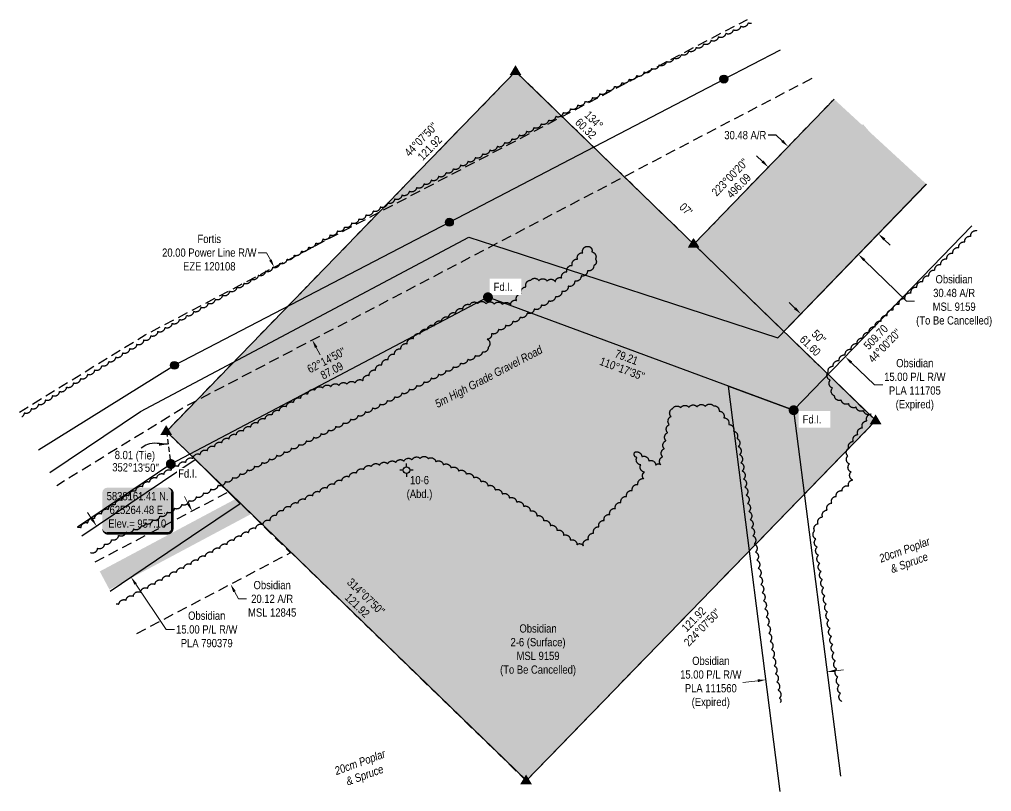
# Model space of a CAD drawing. Extents: x 624140 to 630060, y 5837784 to 5842470.
# Drawn here: x 627972 to 629152, y 5837918 to 5838856 of the extents above; entities that cross this region are included whole.
import ezdxf
from ezdxf.enums import TextEntityAlignment as Align

# ---------------------------------------------------------------- set-up
doc = ezdxf.new("R2010")
doc.units = 0
doc.header["$LTSCALE"] = 5
doc.header["$PDSIZE"] = 0.5
for name, pattern in [('0', [1, 1, 0]), ('foc-ACCESSROAD', [3.75, 2.5, -1.25]), ('foc-FLOWLINE', [3.75, 2.5, -1.25]), ('foc-TIELINE', [1.875, 1.25, -0.625])]:
    doc.linetypes.add(name, pattern=pattern)
doc.layers.get('Defpoints').update_dxf_attribs({"color": 9})
for name, color, linetype in [('AS-POWER', 104, 'foc-POWER'), ('AS-POWER-EXISTING-PP', 72, 'Continuous'), ('AS-ROADS', 254, 'Continuous'), ('C-AR', 13, 'foc-ACCESSROAD'), ('C-RW', 13, 'Continuous'), ('C-WS', 13, 'foc-ACCESSROAD'), ('DETAIL-T', 7, 'Continuous'), ('F-EZE', 190, 'foc-FLOWLINE'), ('F-WS-S', 190, 'Continuous'), ('L-BD', 7, 'Continuous'), ('L-MON', 1, 'Continuous'), ('L-TIE', 7, 'foc-TIELINE'), ('L-TIE-T', 7, 'Continuous'), ('P-PROPOSED', 10, 'Continuous'), ('P-PROPOSED-H', 21, 'Continuous'), ('P-TXT', 4, 'Continuous'), ('T-BUSH', 110, '0'), ('T-BUSH-T', 110, 'Continuous')]:
    doc.layers.add(name, color=color, linetype=linetype)
for name, color, linetype, lineweight in [('C-AR-T', 13, 'Continuous', 9), ('C-RW-T', 13, 'Continuous', 9), ('F-EZE-T', 190, 'Continuous', 9), ('F-WS-T', 190, 'Continuous', 9), ('T-TEXT', 48, 'Continuous', 18)]:
    doc.layers.add(name, color=color, linetype=linetype, lineweight=lineweight)
doc.styles.add('80', font='ARIALN.TTF', dxfattribs={"height": 10})
doc.styles.add('80CG', font='ARIALN.TTF', dxfattribs={"height": 10})
doc.styles.add('80L', font='ARIALN.TTF', dxfattribs={"height": 10})
doc.styles.add('80LS', font='ARIALNI.TTF', dxfattribs={"height": 10})
doc.styles.add('foc-LtypeFont', font='ARIALN.TTF', dxfattribs={"height": 7.35})
doc.linetypes.add('foc-POWER', pattern='A,6,-1,["P",foc-LtypeFont,S=0.2,R=0,X=-0.625,Y=-0.75],-1.24,4', length=12.24)
doc.dimstyles.new('Compass 5 000', dxfattribs={"dimscale": 5, "dimtxt": 9, "dimasz": 2, "dimexe": 0.2, "dimexo": 0.0625, "dimgap": 0.5, "dimtad": 0, "dimtih": 1, "dimtoh": 1, "dimzin": 0, "dimdsep": 46, "dimtxsty": '80CG', "dimcen": 0.1, "dimse1": 1, "dimse2": 1, "dimclrd": 256, "dimclrt": 256, "dimaunit": 1, "dimadec": 4, "dimazin": 0, "dimtfac": 0.06, "dimtofl": 0, "dimtmove": 0, "dimatfit": 1, "dimfxl": 0.2, "dimtolj": 1, "dimtzin": 0, "dimlwd": -1, "dimarcsym": 0})

# ---------------------------------------------------------------- blocks, each defined once
blk = doc.blocks.new('POWERPOLE')
h = blk.add_hatch(color=255)
edge = h.paths.add_edge_path()
edge.add_arc((0, 0), 0.96, 0, 360)
at = {"linetype": 'Continuous'}
for p, q in [((0.68, -0.68), (-0.68, 0.68)), ((-0.68, -0.68), (0.68, 0.68))]:
    blk.add_line(p, q, dxfattribs=at)
blk.add_circle((0, 0), 0.96, dxfattribs=at)
blk = doc.blocks.new('STRIA')
blk.add_hatch(color=255).paths.add_polyline_path([(-0.04, 1.52), (-1.47, -0.87), (1.39, -0.87)])
blk = doc.blocks.new('STRIAA')
blk.add_blockref('STRIA', (0, 0))
blk = doc.blocks.new('STRIB')
at = {"color": 1}
blk.add_solid([(-1.12, -0.67), (-0.04, 1.13), (1.04, -0.67)], dxfattribs=at)
blk = doc.blocks.new('STRIBB')
blk.add_blockref('STRIB', (0, 0))
blk = doc.blocks.new('STRICC')
for name in ['STRIAA', 'STRIBB']:
    blk.add_blockref(name, (0, 0))
blk = doc.blocks.new('fdspike')
blk.add_blockref('STRICC', (0, 0))
blk = doc.blocks.new('TRIA')
blk.add_hatch(color=255).paths.add_polyline_path([(-0.04, 1.52), (-1.47, -0.87), (1.39, -0.87)])
blk = doc.blocks.new('TRIAA')
blk.add_blockref('TRIA', (0, 0))
blk = doc.blocks.new('TRIB')
at = {"color": 1}
blk.add_lwpolyline([(-1.12, -0.67), (-0.04, 1.13), (1.04, -0.67)], close=True, dxfattribs=at)
blk = doc.blocks.new('TRIBB')
blk.add_blockref('TRIB', (0, 0))
blk = doc.blocks.new('TRICC')
for name in ['TRIAA', 'TRIBB']:
    blk.add_blockref(name, (0, 0))
blk = doc.blocks.new('plspike')
blk.add_blockref('TRICC', (0, 0))
blk = doc.blocks.new('fdia')
at = {"color": 255, "const_width": 1}
blk.add_lwpolyline([(-0.5, 0, 1), (0.5, 0, 1)], format="xyb", close=True, dxfattribs=at)
blk = doc.blocks.new('Fdiaa')
blk.add_blockref('fdia', (0, 0))
blk = doc.blocks.new('fdib')
at = {"color": 1, "const_width": 1.6}
blk.add_lwpolyline([(-0.4, 0, 1), (0.4, 0, 1)], format="xyb", close=True, dxfattribs=at)
at = {"color": 1}
blk.add_circle((0, 0), 0.8, dxfattribs=at)
blk = doc.blocks.new('Fdibb')
blk.add_blockref('fdib', (0, 0))
blk = doc.blocks.new('fdicc')
for name in ['Fdibb', 'Fdiaa']:
    blk.add_blockref(name, (0, 0))
blk = doc.blocks.new('FDI')
blk.add_blockref('fdicc', (0, 0))
blk = doc.blocks.new('*D702')
at = {"layer": 'Defpoints', "color": 0, "transparency": 16777216}
for p in [(628280.9, 5838555.1), (628227.7, 5838527.2), (628274.1, 5838438.7)]:
    blk.add_point(p, dxfattribs=at)
at = {"layer": 'F-EZE-T', "transparency": 16777216}
for p, q in [((628271.6, 5838572.8), (628261.6, 5838572.8)), ((628276.3, 5838563.9), (628271.6, 5838572.8)), ((628331.9, 5838457.7), (628336.6, 5838448.8))]:
    blk.add_line(p, q, dxfattribs=at)
for points in [[(628277.8, 5838564.7), (628274.8, 5838563.2), (628280.9, 5838555.1)], [(628333.4, 5838458.5), (628330.5, 5838456.9), (628327.3, 5838466.6)]]:
    blk.add_solid(points, dxfattribs=at)
at = {"layer": 'F-EZE-T', "transparency": 16777216, "insert": (628202.1, 5838572.8), "char_height": 10, "attachment_point": 5, "style": '80CG'}
blk.add_mtext('\\A1;Fortis\\P20.00 Power Line R/W\\PEZE 120108', dxfattribs=at)
blk = doc.blocks.new('*D703')
at = {"layer": 'C-AR-T', "transparency": 16777216}
for p, q in [((628874, 5838683.7), (628866.9, 5838690.6)), ((628997.7, 5838563.7), (629048.9, 5838514)), ((629048.9, 5838514), (629058.9, 5838514))]:
    blk.add_line(p, q, dxfattribs=at)
for points in [[(628875.2, 5838684.9), (628872.9, 5838682.5), (628881.2, 5838676.7)], [(628998.9, 5838564.9), (628996.6, 5838562.5), (628990.6, 5838570.6)]]:
    blk.add_solid(points, dxfattribs=at)
at = {"layer": 'Defpoints', "color": 0, "transparency": 16777216}
for p in [(628881.2, 5838676.7), (628849.9, 5838644.4), (628959.2, 5838538.3)]:
    blk.add_point(p, dxfattribs=at)
at = {"layer": 'C-AR-T', "transparency": 16777216, "insert": (629106.9, 5838514), "char_height": 10, "attachment_point": 5, "style": '80CG'}
blk.add_mtext('\\A1;Obsidian\\P30.48 A/R\\PMSL 9159\\P(To Be Cancelled)', dxfattribs=at)
blk = doc.blocks.new('*D704')
at = {"layer": 'Defpoints', "color": 0, "transparency": 16777216}
for p in [(628934.7, 5838732.2), (628905.2, 5838701.7), (629044.3, 5838626.3)]:
    blk.add_point(p, dxfattribs=at)
at = {"layer": 'P-TXT', "transparency": 16777216}
for p, q in [((628890.8, 5838715.6), (628880.8, 5838715.6)), ((628898, 5838708.6), (628890.8, 5838715.6)), ((629022, 5838588.9), (629029.2, 5838581.9))]:
    blk.add_line(p, q, dxfattribs=at)
for points in [[(628899.2, 5838709.8), (628896.9, 5838707.4), (628905.2, 5838701.7)], [(629023.2, 5838590.1), (629020.8, 5838587.7), (629014.8, 5838595.8)]]:
    blk.add_solid(points, dxfattribs=at)
at = {"layer": 'P-TXT', "transparency": 16777216, "insert": (628853.2, 5838715.6), "char_height": 10, "attachment_point": 5, "style": '80CG'}
blk.add_mtext('\\A1;30.48 A/R', dxfattribs=at)
blk = doc.blocks.new('*D705')
at = {"layer": 'C-RW-T', "transparency": 16777216}
for p, q in [((628913.5, 5838505.3), (628906.3, 5838512.3)), ((628981.9, 5838439.3), (629010.1, 5838412.1)), ((629010.1, 5838412.1), (629020.1, 5838412.1))]:
    blk.add_line(p, q, dxfattribs=at)
for points in [[(628914.7, 5838506.5), (628912.3, 5838504.1), (628920.7, 5838498.4)], [(628983, 5838440.5), (628980.7, 5838438.1), (628974.7, 5838446.3)]]:
    blk.add_solid(points, dxfattribs=at)
at = {"layer": 'Defpoints', "color": 0, "transparency": 16777216}
for p in [(628990.8, 5838571), (629044.8, 5838518.8), (628974.7, 5838446.3)]:
    blk.add_point(p, dxfattribs=at)
at = {"layer": 'C-RW-T', "transparency": 16777216, "insert": (629059.1, 5838412.1), "char_height": 10, "attachment_point": 5, "style": '80CG'}
blk.add_mtext('\\A1;Obsidian\\P15.00 P/L R/W\\PPLA 111705\\P(Expired)', dxfattribs=at)
blk = doc.blocks.new('*D706')
at = {"layer": 'C-RW-T', "transparency": 16777216}
for p, q in [((628962.6, 5838064.6), (628972.5, 5838065.9)), ((628868.4, 5838052.6), (628850.3, 5838050.3))]:
    blk.add_line(p, q, dxfattribs=at)
for points in [[(628962.4, 5838066.3), (628962.8, 5838063), (628952.7, 5838063.4)], [(628868.2, 5838054.2), (628868.6, 5838050.9), (628878.3, 5838053.8)]]:
    blk.add_solid(points, dxfattribs=at)
at = {"layer": 'Defpoints', "color": 0, "transparency": 16777216}
for p in [(628943.9, 5838131.7), (628869.5, 5838122.1), (628878.3, 5838053.8)]:
    blk.add_point(p, dxfattribs=at)
at = {"layer": 'C-RW-T', "transparency": 16777216, "insert": (628811.3, 5838050.3), "char_height": 10, "attachment_point": 5, "style": '80CG'}
blk.add_mtext('\\A1;Obsidian\\P15.00 P/L R/W\\PPLA 111560\\P(Expired)', dxfattribs=at)
blk = doc.blocks.new('*D707')
at = {"layer": 'C-AR-T', "transparency": 16777216}
for p, q in [((628176.5, 5838267.7), (628171.9, 5838276.5)), ((628232.7, 5838160.9), (628237.4, 5838152.1)), ((628237.4, 5838152.1), (628247.4, 5838152.1))]:
    blk.add_line(p, q, dxfattribs=at)
for points in [[(628178, 5838268.5), (628175.1, 5838266.9), (628181.2, 5838258.8)], [(628234.2, 5838161.7), (628231.2, 5838160.1), (628228.1, 5838169.8)]]:
    blk.add_solid(points, dxfattribs=at)
at = {"layer": 'Defpoints', "color": 0, "transparency": 16777216}
for p in [(628166.4, 5838251), (628228.1, 5838169.8), (628213.2, 5838162)]:
    blk.add_point(p, dxfattribs=at)
at = {"layer": 'C-AR-T', "transparency": 16777216, "insert": (628278.5, 5838152.1), "char_height": 10, "attachment_point": 5, "style": '80CG'}
blk.add_mtext('\\A1;Obsidian\\P20.12 A/R\\PMSL 12845', dxfattribs=at)
blk = doc.blocks.new('*D708')
at = {"layer": 'C-RW-T', "transparency": 16777216}
for p, q in [((628059.6, 5838248.9), (628054, 5838257.2)), ((628112.7, 5838170.1), (628149.9, 5838114.9)), ((628149.9, 5838114.9), (628159.9, 5838114.9))]:
    blk.add_line(p, q, dxfattribs=at)
for points in [[(628061, 5838249.9), (628058.2, 5838248), (628065.2, 5838240.6)], [(628114.1, 5838171), (628111.3, 5838169.2), (628107.1, 5838178.4)]]:
    blk.add_solid(points, dxfattribs=at)
at = {"layer": 'Defpoints', "color": 0, "transparency": 16777216}
for p in [(628084.7, 5838253.8), (628126.7, 5838191.6), (628107.1, 5838178.4)]:
    blk.add_point(p, dxfattribs=at)
at = {"layer": 'C-RW-T', "transparency": 16777216, "insert": (628199, 5838114.9), "char_height": 10, "attachment_point": 5, "style": '80CG'}
blk.add_mtext('\\A1;Obsidian\\P15.00 P/L R/W\\PPLA 790379', dxfattribs=at)
blk = doc.blocks.new('*U721')
h = blk.add_hatch(color=254)
edge = h.paths.add_edge_path()
edge.add_line((-36.5, -28.5), (36.5, -28.5))
edge.add_arc((36.5, -22.5), 6, 270, 360)
edge.add_line((42.5, -22.5), (42.5, 21))
edge.add_arc((36.5, 21), 6, 0, 90)
edge.add_line((36.5, 27), (-36.5, 27))
edge.add_arc((-36.5, 21), 6, 90, 180)
edge.add_line((-42.5, 21), (-42.5, -22.5))
edge.add_arc((-36.5, -22.5), 6, 180, 270)
at = {"color": 1, "flags": 128}
blk.add_lwpolyline([(-36.5, -28.5, 3, 3, 0), (36.5, -28.5, 3, 3, 0.414214), (42.5, -22.5, 3, 3, 0), (42.5, 21, 3, 0, 0.414214), (36.5, 27, 0, 0, 0), (-36.5, 27, 0, 0, 0.414214), (-42.5, 21, 0, 0, 0), (-42.5, -22.5, 0, 3, 0.414214)], format="xyseb", close=True, dxfattribs=at)
blk.add_lwpolyline([(-30.6, -6.3, 0, 10, 0), (0, 0, 5, 5, 0)], format="xyseb", dxfattribs=at)
at = {"color": 1, "style": '80'}
blk.add_attdef('ENTER_TEXT_001', (-36, -5), '', height=10, dxfattribs=at)
blk = doc.blocks.new('GABD')
for p, q in [((-0.81, 0), (-1.62, 0)), ((0, 0.81), (0, 1.62)), ((1.62, 0), (0.81, 0)), ((0, -0.81), (0, -1.62))]:
    blk.add_line(p, q)
blk.add_circle((0, 0), 0.8)

msp = doc.modelspace()

# ---------------------------------------------------------------- hatches: boundary and pattern name
at = {"layer": 'P-PROPOSED-H'}
h = msp.add_hatch(color=256, dxfattribs=at)
h.dxf.hatch_style = 1
h.paths.add_polyline_path([(628574.26, 5838793.033), (629011.659, 5838368.702), (628587.345, 5837931.321), (628149.946, 5838355.652)])
h = msp.add_hatch(color=256, dxfattribs=at)
h.dxf.hatch_style = 1
h.paths.add_polyline_path([(629073.09, 5838656.177), (628960.958, 5838759.371), (628790.654, 5838583.062), (628900.079, 5838476.949)])

# ---------------------------------------------------------------- linework, layer by layer
at = {"layer": 'AS-POWER', "flags": 128}
msp.add_lwpolyline([(627994.683, 5838333.211), (628159.734, 5838435.882), (628493.729, 5838609.727), (628827.334, 5838783.812), (628827.164, 5838783.732), (628895.835, 5838819.304)], dxfattribs=at)
at = {"layer": 'AS-ROADS', "const_width": 24.991, "flags": 128}
msp.add_lwpolyline([(628074.945, 5838174.415), (628416.999, 5838356.907), (628843.569, 5838581.432), (629004.288, 5838719.495)], dxfattribs=at)
at = {"layer": 'C-AR', "flags": 128}
msp.add_lwpolyline([(628063.558, 5838196.943), (628160.686, 5838248.044), (628225.643, 5838282.217), (628300.689, 5838207.974), (628108.965, 5838107.107)], dxfattribs=at)
at = {"layer": 'C-RW'}
for points in [[(628008.588, 5838305.702), (628118.75, 5838379.907), (628276.67, 5838463.728), (628517.556, 5838591.59), (628547.401, 5838581.882), (628892.864, 5838469.479), (629073.146, 5838656.126)], [(629128.329, 5838605.341), (628911.944, 5838381.317), (628540.609, 5838518.622), (628155.384, 5838315.917), (628042.223, 5838239.154)], [(628895.707, 5837917.895), (628832.601, 5838410.655), (628911.944, 5838381.317), (628968.892, 5837936.635)], [(628047.494, 5838228.726), (628185.122, 5838321.432), (628199.772, 5838307.025), (628239.588, 5838267.635), (628180.392, 5838227.763), (628081.612, 5838161.224)]]:
    msp.add_lwpolyline(points, dxfattribs=at)
at = {"layer": 'C-WS', "flags": 128}
msp.add_lwpolyline([(629073.146, 5838656.126), (628900.079, 5838476.949), (629011.659, 5838368.702), (629011.659, 5838368.702), (628587.089, 5837931.057), (628149.974, 5838355.567), (628574.274, 5838793.047), (628790.654, 5838583.062), (628960.958, 5838759.371)], dxfattribs=at)
at = {"layer": 'F-EZE', "flags": 128}
for points in [[(627971.514, 5838379.052), (628124.268, 5838472.997), (628459.113, 5838648.439), (628612.133, 5838728.615), (628855.698, 5838856.241)], [(628933.815, 5838784.35), (628686.766, 5838654.903), (628547.401, 5838581.882), (628228.154, 5838414.609), (628173.69, 5838386.073), (628016.75, 5838289.553)]]:
    msp.add_lwpolyline(points, dxfattribs=at)
at = {"layer": 'L-TIE'}
msp.add_line((628149.974, 5838355.567), (628155.384, 5838315.917), dxfattribs=at)
at = {"layer": 'P-PROPOSED', "flags": 128}
msp.add_lwpolyline([(628574.26, 5838793.033), (629011.659, 5838368.702), (628587.345, 5837931.321), (628149.946, 5838355.652)], close=True, dxfattribs=at)
msp.add_lwpolyline([(629073.09, 5838656.177), (628900.079, 5838476.949), (628790.675, 5838583.084), (628960.958, 5838759.371)], dxfattribs=at)
at = {"layer": 'T-BUSH', "flags": 128}
for points in [[(628860.911, 5838851.443, -0.18501188), (628856.595, 5838852.101, -0.52056705), (628847.563, 5838847.817, -0.52056705), (628838.531, 5838843.533, -0.52056705), (628829.499, 5838839.249, -0.52056705), (628820.467, 5838834.965, -0.52056705), (628811.435, 5838830.681, -0.52056705), (628802.404, 5838826.397, -0.52056705), (628793.372, 5838822.113, -0.52056705), (628784.34, 5838817.829, -0.52056705), (628775.308, 5838813.545, -0.52056705), (628766.276, 5838809.261, -0.52056705), (628757.244, 5838804.977, -0.52056705), (628748.212, 5838800.693, -0.52056705), (628739.18, 5838796.409, -0.52056705), (628730.148, 5838792.125, -0.52056705), (628721.116, 5838787.841, -0.52056705), (628712.084, 5838783.557, -0.52056705), (628703.053, 5838779.273, -0.52056705), (628694.129, 5838774.77, -0.52056705), (628685.23, 5838770.215, -0.52056705), (628676.332, 5838765.66, -0.52056705), (628667.434, 5838761.105, -0.52056705), (628658.535, 5838756.55, -0.52056705), (628649.637, 5838751.995, -0.52056705), (628640.738, 5838747.44, -0.52056705), (628631.84, 5838742.886, -0.52056705), (628622.942, 5838738.331, -0.52056705), (628614.043, 5838733.776, -0.52056705), (628605.145, 5838729.221, -0.52056705), (628596.247, 5838724.666, -0.52056705), (628587.348, 5838720.111, -0.52056705), (628578.45, 5838715.556, -0.52056705), (628569.551, 5838711.002, -0.52056705), (628560.653, 5838706.447, -0.52056705), (628551.755, 5838701.892, -0.52056705), (628542.856, 5838697.337, -0.52056705), (628533.958, 5838692.782, -0.52056705), (628525.059, 5838688.227, -0.52056705), (628516.161, 5838683.672, -0.52056705), (628507.263, 5838679.118, -0.52056705), (628498.364, 5838674.563, -0.52056705), (628489.466, 5838670.008, -0.52056705), (628480.568, 5838665.453, -0.52056705), (628471.669, 5838660.898, -0.52056705), (628462.771, 5838656.343, -0.52056705), (628453.872, 5838651.788, -0.52056705), (628444.974, 5838647.234, -0.52056705), (628436.076, 5838642.679, -0.52056705), (628427.243, 5838638.001, -0.52056705), (628418.52, 5838633.118, -0.52056705), (628409.798, 5838628.236, -0.52056705), (628401.075, 5838623.353, -0.52056705), (628392.352, 5838618.47, -0.52056705), (628383.629, 5838613.587, -0.52056705), (628374.907, 5838608.704, -0.52056705), (628366.184, 5838603.821, -0.52056705), (628357.461, 5838598.938, -0.52056705), (628348.739, 5838594.056, -0.52056705), (628340.016, 5838589.173, -0.52056705), (628331.293, 5838584.29, -0.52056705), (628322.57, 5838579.407, -0.52056705), (628313.848, 5838574.524, -0.52056705), (628305.125, 5838569.641, -0.52056705), (628296.402, 5838564.759, -0.52056705), (628287.68, 5838559.876, -0.52056705), (628278.957, 5838554.993, -0.52056705), (628270.234, 5838550.11, -0.52056705), (628261.511, 5838545.227, -0.52056705), (628252.789, 5838540.344, -0.52056705), (628244.066, 5838535.461, -0.52056705), (628235.343, 5838530.579, -0.52056705), (628226.621, 5838525.696, -0.52056705), (628217.898, 5838520.813, -0.52056705), (628209.175, 5838515.93, -0.52056705), (628200.452, 5838511.047, -0.52056705), (628191.73, 5838506.164, -0.52056705), (628183.007, 5838501.281, -0.52056705), (628174.284, 5838496.399, -0.52056705), (628165.562, 5838491.516, -0.52056705), (628156.839, 5838486.633, -0.52056705), (628148.116, 5838481.75, -0.52056705), (628139.424, 5838476.814, -0.52056705), (628130.889, 5838471.611, -0.52056705), (628122.354, 5838466.407, -0.52056705), (628113.818, 5838461.204, -0.52056705), (628105.283, 5838456.001, -0.52056705), (628096.748, 5838450.797, -0.52056705), (628088.212, 5838445.594, -0.52056705), (628079.677, 5838440.39, -0.52056705), (628071.142, 5838435.187, -0.52056705), (628062.606, 5838429.983, -0.52056705), (628054.071, 5838424.78, -0.52056705), (628045.536, 5838419.576, -0.52056705), (628037, 5838414.373, -0.52056705), (628028.465, 5838409.169, -0.52056705), (628019.93, 5838403.966, -0.52056705), (628011.394, 5838398.763, -0.52056705), (628002.859, 5838393.559, -0.52056705), (627994.324, 5838388.356, -0.52056705), (627985.788, 5838383.152, -0.52056705), (627977.253, 5838377.949, -0.23811113), (627974.468, 5838373.206, -0.23811113)], [(628970.374, 5838027.406, -0.52056705), (628968.799, 5838037.278, -0.52056705), (628967.225, 5838047.15, -0.52056705), (628965.65, 5838057.021, -0.52056705), (628964.076, 5838066.893, -0.52056705), (628962.501, 5838076.764, -0.52056705), (628960.927, 5838086.636, -0.52056705), (628959.353, 5838096.508, -0.52056705), (628957.778, 5838106.379, -0.52056705), (628956.204, 5838116.251, -0.52056705), (628954.629, 5838126.123, -0.52056705), (628953.055, 5838135.994, -0.52056705), (628951.48, 5838145.866, -0.52056705), (628949.906, 5838155.737, -0.52056705), (628948.331, 5838165.609, -0.52056705), (628946.757, 5838175.481, -0.52056705), (628945.183, 5838185.352, -0.52056705), (628943.608, 5838195.224, -0.52056705), (628942.034, 5838205.096, -0.52056705), (628940.459, 5838214.967, -0.52056705), (628938.885, 5838224.839, -0.52056705), (628937.31, 5838234.71, -0.52056705), (628941.582, 5838243.317, -0.52056705), (628947.097, 5838251.654, -0.52056705), (628952.612, 5838259.992, -0.52056705), (628958.127, 5838268.33, -0.52056705), (628963.642, 5838276.667, -0.52056705), (628970.721, 5838283.491, -0.52056705), (628978.873, 5838289.276, -0.52056705), (628983.581, 5838296.425, -0.52056705), (628981.6, 5838306.223, -0.52056705), (628979.619, 5838316.021, -0.52056705), (628977.637, 5838325.819, -0.52056705), (628978.875, 5838334.993, -0.52056705), (628984.373, 5838343.342, -0.52056705), (628989.871, 5838351.69, -0.52056705), (628995.369, 5838360.039, -0.52056705), (629000.867, 5838368.387, -0.52056705), (629005.946, 5838376.617, -0.52056705), (628996.889, 5838380.848, -0.52056705), (628987.832, 5838385.079, -0.52056705), (628978.776, 5838389.31, -0.52056705), (628969.719, 5838393.541, -0.52056705), (628961.621, 5838398.578, -0.52056705), (628959.024, 5838408.231, -0.52056705), (628956.426, 5838417.884, -0.52056705), (628953.828, 5838427.537, -0.52056705), (628960.054, 5838434.697, -0.52056705), (628967.318, 5838441.565, -0.52056705), (628974.582, 5838448.432, -0.52056705), (628981.846, 5838455.3, -0.52056705), (628989.11, 5838462.167, -0.52056705), (628996.374, 5838469.035, -0.52056705), (629003.638, 5838475.902, -0.52056705), (629010.902, 5838482.77, -0.52056705), (629018.166, 5838489.637, -0.52056705), (629025.43, 5838496.505, -0.52056705), (629032.694, 5838503.372, -0.52056705), (629039.958, 5838510.24, -0.52056705), (629047.222, 5838517.107, -0.52056705), (629054.486, 5838523.975, -0.52056705), (629061.75, 5838530.842, -0.52056705), (629069.014, 5838537.71, -0.52056705), (629076.278, 5838544.577, -0.52056705), (629083.542, 5838551.445, -0.52056705), (629090.806, 5838558.312, -0.52056705), (629098.07, 5838565.18, -0.52056705), (629105.334, 5838572.047, -0.52056705), (629112.598, 5838578.915, -0.52056705), (629119.862, 5838585.782, -0.52056705), (629127.126, 5838592.649, -0.52056705), (629134.39, 5838599.517, -0.01147901), (629134.355, 5838599.795, -0.01147901)], [(628042.315, 5838238.973, -0.16828451), (628046.306, 5838238.813, -0.52056705), (628054.631, 5838244.346, -0.52056705), (628062.957, 5838249.88, -0.52056705), (628071.282, 5838255.413, -0.52056705), (628079.607, 5838260.946, -0.52056705), (628087.933, 5838266.479, -0.52056705), (628096.258, 5838272.012, -0.52056705), (628104.583, 5838277.546, -0.52056705), (628112.909, 5838283.079, -0.52056705), (628121.234, 5838288.612, -0.52056705), (628129.599, 5838294.08, -0.52056705), (628138.377, 5838298.862, -0.52056705), (628147.156, 5838303.644, -0.52056705), (628155.934, 5838308.426, -0.52056705), (628164.712, 5838313.208, -0.52056705), (628173.491, 5838317.99, -0.52056705), (628182.269, 5838322.772, -0.52056705), (628191.048, 5838327.554, -0.52056705), (628199.826, 5838332.336, -0.52056705), (628208.605, 5838337.118, -0.52056705), (628217.383, 5838341.9, -0.52056705), (628226.161, 5838346.682, -0.52056705), (628234.94, 5838351.464, -0.52056705), (628243.718, 5838356.246, -0.52056705), (628252.497, 5838361.028, -0.52056705), (628261.275, 5838365.809, -0.52056705), (628270.005, 5838370.677, -0.52056705), (628278.636, 5838375.72, -0.52056705), (628287.267, 5838380.764, -0.52056705), (628295.898, 5838385.807, -0.52056705), (628304.529, 5838390.851, -0.52056705), (628313.16, 5838395.894, -0.52056705), (628321.791, 5838400.937, -0.52056705), (628330.422, 5838405.981, -0.52056705), (628339.924, 5838408.553, -0.52056705), (628349.809, 5838410.037, -0.52056705), (628359.695, 5838411.522, -0.52056705), (628369.58, 5838413.007, -0.52056705), (628379.466, 5838414.491, -0.52056705), (628388.792, 5838417.22, -0.52056705), (628396.46, 5838423.633, -0.52056705), (628404.128, 5838430.046, -0.52056705), (628411.796, 5838436.459, -0.52056705), (628419.464, 5838442.872, -0.52056705), (628427.133, 5838449.285, -0.52056705), (628434.801, 5838455.698, -0.52056705), (628442.469, 5838462.111, -0.52056705), (628450.137, 5838468.524, -0.52056705), (628458.29, 5838474.247, -0.52056705), (628466.925, 5838479.282, -0.52056705), (628475.561, 5838484.318, -0.52056705), (628484.196, 5838489.353, -0.52056705), (628492.832, 5838494.389, -0.52056705), (628501.467, 5838499.424, -0.52056705), (628510.103, 5838504.46, -0.52056705), (628518.738, 5838509.495, -0.52056705), (628528.208, 5838511.159, -0.52056705), (628538.195, 5838510.731, -0.52056705), (628548.183, 5838510.303, -0.52056705), (628558.17, 5838509.875, -0.52056705), (628568.157, 5838509.447, -0.52056705), (628575.31, 5838514.775, -0.52056705), (628581.06, 5838522.952, -0.52056705), (628586.81, 5838531.129, -0.52056705), (628592.561, 5838539.306, -0.52056705), (628602.456, 5838538.847, -0.52056705), (628612.433, 5838538.219, -0.52056705), (628622.409, 5838537.59, -0.52056705), (628630.228, 5838541.948, -0.52056705), (628636.599, 5838549.651, -0.52056705), (628642.969, 5838557.355, -0.52056705), (628649.34, 5838565.058, -0.52056705), (628655.71, 5838572.762, -0.52056705), (628662.081, 5838580.465, -0.52056705), (628666.735, 5838573.799, -0.52056705), (628671.111, 5838564.812, -0.52056705), (628669.219, 5838557.209, -0.52056705), (628661.463, 5838550.902, -0.52056705), (628653.707, 5838544.595, -0.52056705), (628645.952, 5838538.289, -0.52056705), (628638.196, 5838531.982, -0.52056705), (628630.44, 5838525.675, -0.52056705), (628622.684, 5838519.368, -0.52056705), (628614.181, 5838514.152, -0.52056705), (628605.498, 5838509.2, -0.52056705), (628596.814, 5838504.248, -0.52056705), (628588.131, 5838499.296, -0.52056705), (628579.447, 5838494.344, -0.52056705), (628570.763, 5838489.392, -0.52056705), (628562.08, 5838484.44, -0.52056705), (628553.396, 5838479.488, -0.52056705), (628544.712, 5838474.536, -0.52056705), (628539.795, 5838467.65, -0.52056705), (628540.83, 5838457.708, -0.52056705), (628533.882, 5838452.099, -0.52056705), (628524.98, 5838447.551, -0.52056705), (628516.078, 5838443.004, -0.52056705), (628507.175, 5838438.456, -0.52056705), (628498.273, 5838433.909, -0.52056705), (628489.371, 5838429.361, -0.52056705), (628480.469, 5838424.814, -0.52056705), (628471.567, 5838420.266, -0.52056705), (628462.665, 5838415.719, -0.52056705), (628453.763, 5838411.171, -0.52056705), (628444.86, 5838406.624, -0.52056705), (628435.958, 5838402.077, -0.52056705), (628427.056, 5838397.529, -0.52056705), (628418.154, 5838392.982, -0.52056705), (628409.252, 5838388.434, -0.52056705), (628400.35, 5838383.887, -0.52056705), (628391.447, 5838379.339, -0.52056705), (628382.545, 5838374.792, -0.52056705), (628373.643, 5838370.244, -0.52056705), (628364.671, 5838365.837, -0.52056705), (628355.691, 5838361.445, -0.52056705), (628346.711, 5838357.053, -0.52056705), (628337.731, 5838352.661, -0.52056705), (628328.751, 5838348.27, -0.52056705), (628319.771, 5838343.878, -0.52056705), (628310.791, 5838339.486, -0.52056705), (628301.811, 5838335.094, -0.52056705), (628292.831, 5838330.702, -0.52056705), (628283.851, 5838326.31, -0.52056705), (628274.871, 5838321.918, -0.52056705), (628265.891, 5838317.526, -0.52056705), (628256.911, 5838313.135, -0.52056705), (628248.027, 5838308.555, -0.52056705), (628239.183, 5838303.896, -0.52056705), (628230.339, 5838299.236, -0.52056705), (628221.495, 5838294.577, -0.52056705), (628212.651, 5838289.917, -0.52056705), (628203.806, 5838285.258, -0.52056705), (628194.962, 5838280.598, -0.52056705), (628186.118, 5838275.939, -0.52056705), (628177.274, 5838271.28, -0.52056705), (628168.43, 5838266.62, -0.52056705), (628159.586, 5838261.961, -0.52056705), (628150.742, 5838257.301, -0.52056705), (628141.898, 5838252.642, -0.52056705), (628133.054, 5838247.982, -0.52056705), (628124.21, 5838243.323, -0.52056705), (628119.279, 5838240.725, -0.52056705), (628110.043, 5838236.901, -0.52056705), (628100.807, 5838233.077, -0.52056705), (628091.674, 5838229.05, -0.52056705), (628083.159, 5838223.813, -0.52056705), (628074.644, 5838218.577, -0.52056705), (628066.129, 5838213.34, -0.49953451), (628057.992, 5838207.955, -0.49953451)], [(628089.203, 5838146.205, -0.13490385), (628092.389, 5838145.666, -0.52056705), (628101.136, 5838150.505, -0.52056705), (628109.883, 5838155.344, -0.52056705), (628118.63, 5838160.184, -0.52056705), (628127.377, 5838165.023, -0.52056705), (628136.124, 5838169.862, -0.52056705), (628144.871, 5838174.701, -0.52056705), (628153.618, 5838179.541, -0.52056705), (628162.365, 5838184.38, -0.52056705), (628171.112, 5838189.219, -0.52056705), (628179.859, 5838194.058, -0.52056705), (628188.606, 5838198.897, -0.52056705), (628197.353, 5838203.737, -0.52056705), (628206.1, 5838208.576, -0.52056705), (628214.847, 5838213.415, -0.52056705), (628223.594, 5838218.254, -0.52056705), (628232.341, 5838223.093, -0.52056705), (628241.088, 5838227.933, -0.52056705), (628249.835, 5838232.772, -0.52056705), (628258.582, 5838237.611, -0.52056705), (628267.329, 5838242.45, -0.52056705), (628276.076, 5838247.289, -0.52056705), (628283.901, 5838253.511, -0.52056705), (628292.091, 5838259.166, -0.52056705), (628300.976, 5838263.746, -0.52056705), (628309.862, 5838268.326, -0.52056705), (628318.748, 5838272.905, -0.52056705), (628327.633, 5838277.485, -0.52056705), (628336.519, 5838282.064, -0.52056705), (628345.405, 5838286.644, -0.52056705), (628354.29, 5838291.223, -0.52056705), (628363.176, 5838295.803, -0.52056705), (628372.062, 5838300.383, -0.52056705), (628380.947, 5838304.962, -0.52056705), (628389.833, 5838309.542, -0.52056705), (628399.084, 5838313.015, -0.52056705), (628408.95, 5838314.628, -0.52056705), (628418.815, 5838316.241, -0.52056705), (628428.68, 5838317.854, -0.52056705), (628438.546, 5838319.467, -0.52056705), (628448.411, 5838321.08, -0.52056705), (628458.277, 5838322.693, -0.52056705), (628467.952, 5838322.621, -0.52056705), (628477.209, 5838318.849, -0.52056705), (628486.467, 5838315.078, -0.52056705), (628495.725, 5838311.307, -0.52056705), (628504.983, 5838307.535, -0.52056705), (628514.24, 5838303.764, -0.52056705), (628523.184, 5838299.344, -0.52056705), (628531.879, 5838294.414, -0.52056705), (628540.575, 5838289.483, -0.52056705), (628549.271, 5838284.553, -0.52056705), (628557.967, 5838279.622, -0.52056705), (628566.663, 5838274.692, -0.52056705), (628575.359, 5838269.761, -0.52056705), (628583.919, 5838264.619, -0.52056705), (628592.024, 5838258.769, -0.52056705), (628600.13, 5838252.919, -0.52056705), (628608.236, 5838247.069, -0.52056705), (628616.342, 5838241.219, -0.52056705), (628624.448, 5838235.369, -0.52056705), (628632.554, 5838229.519, -0.52056705), (628640.66, 5838223.669, -0.52056705), (628648.766, 5838217.819, -0.52056705), (628656.287, 5838216.49, -0.52056705), (628662.637, 5838224.21, -0.52056705), (628668.987, 5838231.93, -0.52056705), (628675.337, 5838239.651, -0.52056705), (628681.691, 5838247.368, -0.52056705), (628688.527, 5838254.661, -0.52056705), (628695.364, 5838261.955, -0.52056705), (628702.2, 5838269.248, -0.52056705), (628709.036, 5838276.541, -0.52056705), (628715.872, 5838283.835, -0.52056705), (628722.793, 5838291.046, -0.52056705), (628729.854, 5838298.122, -0.52056705), (628730.825, 5838306.103, -0.52056705), (628726.126, 5838314.927, -0.52056705), (628721.428, 5838323.75, -0.52056705), (628718.925, 5838330.242, -0.52056705), (628727.454, 5838325.028, -0.52056705), (628735.982, 5838319.813, -0.52056705), (628744.51, 5838314.598, -0.52056705), (628750.626, 5838314.973, -0.52056705), (628752.682, 5838324.756, -0.52056705), (628754.738, 5838334.538, -0.52056705), (628756.794, 5838344.321, -0.52056705), (628758.85, 5838354.104, -0.52056705), (628760.905, 5838363.887, -0.52056705), (628762.961, 5838373.669, -0.52056705), (628765.017, 5838383.452, -0.52056705), (628774.681, 5838384.353, -0.52056705), (628784.664, 5838384.884, -0.52056705), (628794.646, 5838385.414, -0.52056705), (628804.628, 5838385.944, -0.52056705), (628814.611, 5838386.474, -0.52056705), (628821.333, 5838380.185, -0.52056705), (628827.189, 5838372.083, -0.52056705), (628833.045, 5838363.981, -0.52056705), (628838.901, 5838355.88, -0.52056705), (628843.127, 5838347.101, -0.52056705), (628844.737, 5838337.235, -0.52056705), (628846.347, 5838327.369, -0.52056705), (628847.958, 5838317.503, -0.52056705), (628849.568, 5838307.638, -0.52056705), (628851.178, 5838297.772, -0.52056705), (628852.789, 5838287.906, -0.52056705), (628854.399, 5838278.04, -0.52056705), (628856.009, 5838268.174, -0.52056705), (628857.619, 5838258.308, -0.52056705), (628859.23, 5838248.443, -0.52056705), (628860.84, 5838238.577, -0.52056705), (628862.45, 5838228.711, -0.52056705), (628864.061, 5838218.845, -0.52056705), (628865.671, 5838208.979, -0.52056705), (628867.281, 5838199.113, -0.52056705), (628868.892, 5838189.247, -0.52056705), (628870.502, 5838179.382, -0.52056705), (628872.112, 5838169.516, -0.52056705), (628873.723, 5838159.65, -0.52056705), (628875.333, 5838149.784, -0.52056705), (628876.943, 5838139.918, -0.52056705), (628878.554, 5838130.052, -0.52056705), (628880.164, 5838120.187, -0.52056705), (628881.774, 5838110.321, -0.52056705), (628883.385, 5838100.455, -0.52056705), (628884.995, 5838090.589, -0.52056705), (628886.605, 5838080.723, -0.52056705), (628888.215, 5838070.857, -0.52056705), (628889.826, 5838060.992, -0.52056705), (628891.436, 5838051.126, -0.52056705), (628893.046, 5838041.26, -0.52056705), (628894.657, 5838031.394, -0.52056705), (628895.529, 5838026.049)]]:
    msp.add_lwpolyline(points, format="xyb", dxfattribs=at)

# ---------------------------------------------------------------- block references
at = {"layer": 'AS-POWER-EXISTING-PP', "xscale": 4.998197749999997, "yscale": 4.998197749999997, "zscale": 4.998197749999997}
for p in [(628827.164, 5838783.732), (628827.334, 5838783.812), (628493.729, 5838609.727), (628159.734, 5838435.882)]:
    msp.add_blockref('POWERPOLE', p, dxfattribs=at)
at = {"layer": 'DETAIL-T'}
ref = msp.add_blockref('*U721', (628114.769, 5838260.174), dxfattribs=dict(at, xscale=0.99963955, yscale=0.99963955, zscale=0.99963955))
ref.add_attrib('ENTER_TEXT_001', '5838161.41 N.', (628077.463, 5838271.942), dxfattribs={"layer": '0', "color": 1, "height": 9.9964, "style": '80'})
ref.add_attrib('ENTER_TEXT_002', '625264.48 E.', (628080.985, 5838255.241), dxfattribs={"layer": '0', "color": 1, "height": 9.9964, "style": '80'})
ref.add_attrib('ENTER_TEXT_003', 'Elev.= 957.10', (628079.416, 5838238.539), dxfattribs={"layer": '0', "color": 1, "height": 9.9964, "style": '80'})
at = {"layer": 'F-WS-S', "color": 6, "xscale": 4.99819775, "yscale": 4.99819775, "zscale": 4.99819775}
msp.add_blockref('GABD', (628441.557, 5838308.343), dxfattribs=at)
at = {"layer": 'L-MON', "xscale": 4.998197749999997, "yscale": 4.998197749999997, "zscale": 4.998197749999997}
for name, p in [('plspike', (628574.274, 5838793.047)), ('plspike', (628790.654, 5838583.062)), ('FDI', (628911.944, 5838381.317)), ('fdspike', (629011.659, 5838368.702)), ('plspike', (628149.974, 5838355.567)), ('FDI', (628155.384, 5838315.917)), ('fdspike', (628587.089, 5837931.057))]:
    msp.add_blockref(name, p, dxfattribs=at)

# ---------------------------------------------------------------- texts
at = {"layer": 'C-RW', "insert": (628601.455, 5838089.631), "char_height": 9.9964, "width": 91.6904, "attachment_point": 5, "style": '80CG'}
msp.add_mtext('\\A1;Obsidian\\P2-6 (Surface)\\PMSL 9159\\P(To Be Cancelled)', dxfattribs=at)
at = {"layer": 'F-WS-T', "insert": (628457.466, 5838286.579), "char_height": 9.9964, "width": 30.58692, "attachment_point": 5, "style": '80CG'}
msp.add_mtext('\\A1;10-6\\P(Abd.) ', dxfattribs=at)
at = {"layer": 'L-BD', "style": '80L'}
for s, rotation, p in [('60.32', 315.8651, (628659.427, 5838723.632)), ('134°', 315.8651, (628669.347, 5838733.856)), ("44°07'50''", 45.8688, (628459.259, 5838710.381)), ('121.92', 45.8688, (628470.021, 5838699.94)), ("223°00'20''", 46.0074, (628834.51, 5838664.528)), ('496.09', 46.0074, (628845.297, 5838654.113)), ("07'", 315.8651, (628781.035, 5838625.517)), ("50''", 315.8688, (628942.52, 5838470.594)), ('509.70', 45.9938, (629011.698, 5838470.188)), ("44°00'20''", 45.9938, (629022.483, 5838459.771)), ('61.60', 315.8688, (628932.079, 5838459.832)), ("62°14'50''", 27.753298, (628344.344, 5838442.175)), ('79.21', 339.7076, (628708.877, 5838445.745)), ('87.09', 27.753298, (628350.977, 5838429.569)), ("110°17'35''", 339.7076, (628703.676, 5838431.681)), ("314°07'50''", 315.803579, (628392.41, 5838154.908)), ('121.92', 315.803579, (628381.957, 5838144.157)), ('121.92', 45.8688, (628790.657, 5838127.256)), ("224°07'50''", 45.8688, (628800.882, 5838117.337))]:
    msp.add_text(s, height=9.9964, rotation=rotation, dxfattribs=at).set_placement(p, align=Align.MIDDLE)
at = {"layer": 'T-BUSH-T', "char_height": 9.99995, "width": 65.4066, "attachment_point": 2, "rotation": 20, "style": '80LS'}
for insert in [(629044.875, 5838216.395), (628383.475, 5837958.25)]:
    msp.add_mtext('20cm Poplar \\P& Spruce', dxfattribs=dict(at, insert=insert))
at = {"layer": 'T-TEXT', "insert": (628474.454, 5838392.571), "char_height": 9.99403, "attachment_point": 1, "rotation": 27.760063, "style": '80LS'}
msp.add_mtext_dynamic_manual_height_columns('\\pi0.4295;5m High Grade Gravel Road', width=145.71103, gutter_width=49.982, heights=[0], dxfattribs=at)

# ---------------------------------------------------------------- dimensions: what is measured, and where the dimension line sits
at = {"layer": 'C-AR-T', "color": 3}
for base, p1, p2, angle, text, picture, middle in [((628881.209, 5838676.697), (628959.203, 5838538.302), (628849.858, 5838644.381), 135.868791, 'Obsidian\\P30.48 A/R\\PMSL 9159\\P(To Be Cancelled)', '*D703', (629106.88, 5838514.004)), ((628228.056, 5838169.761), (628166.352, 5838251.025), (628213.213, 5838161.952), 297.748998, 'Obsidian\\P20.12 A/R\\PMSL 12845', '*D707', (628278.5, 5838152.061))]:
    dim = msp.add_linear_dim(base=base, p1=p1, p2=p2, angle=angle, text=text, dimstyle='Compass 5 000', dxfattribs=at)
    dim.commit()
    dim.dimension.update_dxf_attribs({"geometry": picture, "text_midpoint": middle, "dimtype": 161})
at = {"layer": 'C-RW-T', "color": 3}
for base, p1, p2, angle, text, picture, middle in [((628974.668, 5838446.255), (628990.789, 5838570.974), (629044.771, 5838518.833), 315.993755, 'Obsidian\\P15.00 P/L R/W\\PPLA 111705\\P(Expired)', '*D705', (629059.148, 5838412.068)), ((628107.089, 5838178.385), (628084.732, 5838253.809), (628126.658, 5838191.567), 303.964253, 'Obsidian\\P15.00 P/L R/W\\PPLA 790379', '*D708', (628198.972, 5838114.851)), ((628878.297, 5838053.841), (628943.915, 5838131.673), (628869.549, 5838122.15), 187.297899, 'Obsidian\\P15.00 P/L R/W\\PPLA 111560\\P(Expired)', '*D706', (628811.254, 5838050.261))]:
    dim = msp.add_linear_dim(base=base, p1=p1, p2=p2, angle=angle, text=text, dimstyle='Compass 5 000', dxfattribs=at)
    dim.commit()
    dim.dimension.update_dxf_attribs({"geometry": picture, "text_midpoint": middle, "dimtype": 161})
at = {"layer": 'F-EZE-T', "color": 3}
dim = msp.add_linear_dim(base=(628280.929, 5838555.08), p1=(628274.092, 5838438.679), p2=(628227.713, 5838527.197), angle=117.65237, text='Fortis\\P20.00 Power Line R/W\\PEZE 120108', dimstyle='Compass 5 000', dxfattribs=at)
dim.commit()
dim.dimension.update_dxf_attribs({"geometry": '*D702', "text_midpoint": (628202.053, 5838572.795), "dimtype": 161})
at = {"layer": 'P-TXT', "color": 3}
dim = msp.add_linear_dim(base=(628905.226, 5838701.674), p1=(629044.259, 5838626.33), p2=(628934.685, 5838732.172), angle=135.992667, text='30.48 A/R', dimstyle='Compass 5 000', dxfattribs=at)
dim.commit()
dim.dimension.update_dxf_attribs({"geometry": '*D704', "text_midpoint": (628853.173, 5838715.569), "dimtype": 161})

# ---------------------------------------------------------------- leaders
at = {"layer": 'L-TIE-T', "path_type": 1}
msp.add_leader([(628151.182, 5838339.967), (628126.862, 5838339.746), (628119.567, 5838335.327)], dimstyle='Compass 5 000', override={"dimgap": 0.5, "dimtad": 0}, dxfattribs=at)

# ---------------------------------------------------------------- next in the draw order: texts
at = {"layer": 'L-MON', "char_height": 9.9964, "attachment_point": 1, "style": '80L', "bg_fill": 2}
for insert in [(628547.597, 5838536.27), (628922.893, 5838375.249)]:
    msp.add_mtext_dynamic_manual_height_columns('Fd.I.', width=28.73786, gutter_width=49.982, heights=[0], dxfattribs=dict(at, insert=insert))
at = {"layer": 'L-MON', "insert": (628164.355, 5838309.424), "char_height": 9.9964, "attachment_point": 1, "style": '80L', "bg_fill": 3, "box_fill_scale": 1.15, "bg_fill_color": 256, "bg_fill_true_color": 256, "bg_fill_transparency": 0}
msp.add_mtext_dynamic_manual_height_columns('Fd.I.', width=22.02818, gutter_width=49.982, heights=[0], dxfattribs=at)
at = {"layer": 'L-TIE-T', "insert": (628112.705, 5838316.686), "char_height": 9.9964, "width": 17.78657, "attachment_point": 2, "rotation": 359.244372, "style": '80L', "bg_fill": 2}
msp.add_mtext("352°13'50''", dxfattribs=at)

# ---------------------------------------------------------------- next in the draw order: block references
at = {"layer": 'L-MON', "xscale": 4.998197749999997, "yscale": 4.998197749999997, "zscale": 4.998197749999997}
msp.add_blockref('FDI', (628540.609, 5838518.622), dxfattribs=at)

# ---------------------------------------------------------------- next in the draw order: texts
at = {"layer": 'L-TIE-T', "insert": (628111.835, 5838331.687), "char_height": 9.9964, "width": 48.41133, "attachment_point": 2, "rotation": 359.244372, "style": '80L'}
msp.add_mtext('8.01 (Tie)', dxfattribs=at)

doc.saveas('drawing.dxf')
